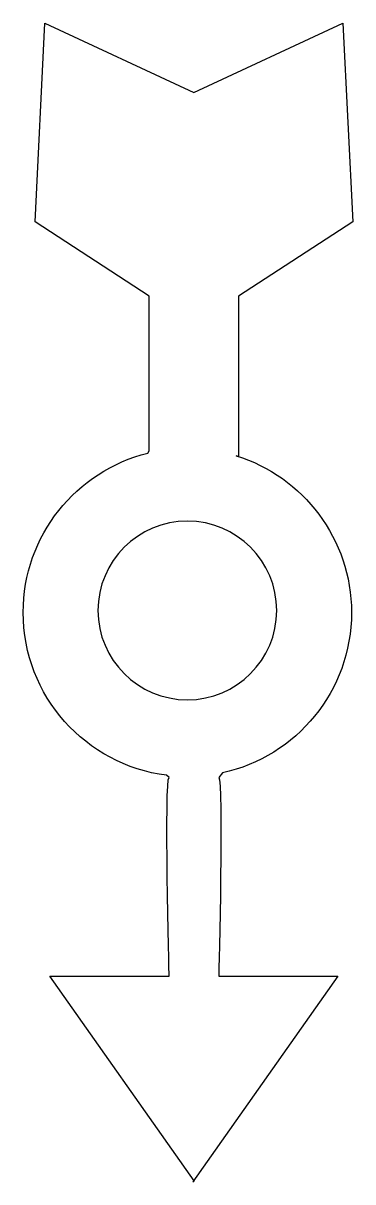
# Model space of a CAD drawing. Header units: centimetres. Extents: x -2.2 to 2.2, y -7.7 to 7.7.
import ezdxf

# ---------------------------------------------------------------- set-up
doc = ezdxf.new("R2010")
doc.units = ezdxf.units.CM
doc.header["$MEASUREMENT"] = 0
doc.layers.add('Camada 1', color=7, linetype='Continuous')

msp = doc.modelspace()

# ---------------------------------------------------------------- linework, layer by layer
at = {"layer": 'Camada 1'}
for points, knots in [([(0.45488, -2.25006), (1.42926, -2.03784), (2.15938, -1.17037), (2.15938, -0.13173), (2.15938, -0.13173), (2.15938, 0.84077), (1.51832, 1.66418), (0.63591, 1.93877), (0.63591, 1.93877), (0.63591, 1.93877), (0.66856, 1.92832), (0.66856, 1.92832), (0.66856, 1.92832), (0.66856, 1.92832), (0.66856, 4.04702), (0.66856, 4.04702), (0.66856, 4.04702), (0.66856, 4.04702), (2.17661, 5.03053), (2.17661, 5.03053), (2.17661, 5.03053), (2.17661, 5.03053), (2.04551, 7.65324), (2.04551, 7.65324), (2.04551, 7.65324), (2.04551, 7.65324), (0.07846, 6.7353), (0.07846, 6.7353), (0.07846, 6.7353), (0.07846, 6.7353), (-1.88856, 7.65324), (-1.88856, 7.65324), (-1.88856, 7.65324), (-1.88856, 7.65324), (-2.01971, 5.03054), (-2.01971, 5.03054), (-2.01971, 5.03054), (-2.01971, 5.03054), (-0.51164, 4.04703), (-0.51164, 4.04703), (-0.51164, 4.04703), (-0.51164, 4.04703), (-0.51164, 2.00236), (-0.51164, 2.00236), (-0.51164, 2.00236), (-0.51164, 2.00236), (-0.52995, 1.97312), (-0.52995, 1.97312), (-0.52995, 1.97312), (-1.47525, 1.73957), (-2.17661, 0.88547), (-2.17661, -0.13172), (-2.17661, -0.13172), (-2.17661, -1.23654), (-1.3505, -2.14763), (-0.28301, -2.28252), (-0.28301, -2.28252), (-0.28301, -2.28252), (-0.24938, -2.31303), (-0.24938, -2.31303), (-0.24938, -2.31303), (-0.31494, -2.31303), (-0.24938, -4.93574), (-0.24938, -4.93574), (-0.24938, -4.93574), (-0.24938, -4.93574), (-1.82299, -4.93574), (-1.82299, -4.93574), (-1.82299, -4.93574), (-1.82299, -4.93574), (0.08103, -7.63835), (0.08103, -7.63835), (0.08103, -7.63835), (0.08103, -7.63835), (0.06515, -7.65322), (0.06515, -7.65322), (0.06515, -7.65322), (0.06515, -7.65322), (1.97994, -4.93574), (1.97994, -4.93574), (1.97994, -4.93574), (1.97994, -4.93574), (0.40631, -4.93574), (0.40631, -4.93574), (0.40631, -4.93574), (0.40631, -4.93574), (0.4719, -2.31303), (0.40631, -2.31303), (0.40631, -2.31303), (0.40631, -2.31303), (0.45488, -2.25006), (0.45488, -2.25006)], [0, 0, 0, 0, 0.04166667, 0.04166667, 0.04166667, 0.04166667, 0.08333333, 0.08333333, 0.08333333, 0.08333333, 0.125, 0.125, 0.125, 0.125, 0.16666667, 0.16666667, 0.16666667, 0.16666667, 0.20833333, 0.20833333, 0.20833333, 0.20833333, 0.25, 0.25, 0.25, 0.25, 0.29166667, 0.29166667, 0.29166667, 0.29166667, 0.33333333, 0.33333333, 0.33333333, 0.33333333, 0.375, 0.375, 0.375, 0.375, 0.41666667, 0.41666667, 0.41666667, 0.41666667, 0.45833333, 0.45833333, 0.45833333, 0.45833333, 0.5, 0.5, 0.5, 0.5, 0.54166667, 0.54166667, 0.54166667, 0.54166667, 0.58333333, 0.58333333, 0.58333333, 0.58333333, 0.625, 0.625, 0.625, 0.625, 0.66666667, 0.66666667, 0.66666667, 0.66666667, 0.70833333, 0.70833333, 0.70833333, 0.70833333, 0.75, 0.75, 0.75, 0.75, 0.79166667, 0.79166667, 0.79166667, 0.79166667, 0.83333333, 0.83333333, 0.83333333, 0.83333333, 0.875, 0.875, 0.875, 0.875, 0.91666667, 0.91666667, 0.91666667, 0.91666667, 1, 1, 1, 1]), ([(-1.18884, -0.10526), (-1.18884, 0.54633), (-0.6602, 1.07497), (-0.00861, 1.07497), (-0.00861, 1.07497), (0.64298, 1.07497), (1.17162, 0.54633), (1.17162, -0.10526), (1.17162, -0.10526), (1.17162, -0.75735), (0.64298, -1.28546), (-0.00861, -1.28546), (-0.00861, -1.28546), (-0.6602, -1.28546), (-1.18884, -0.75736), (-1.18884, -0.10526)], [0, 0, 0, 0, 0.2, 0.2, 0.2, 0.2, 0.4, 0.4, 0.4, 0.4, 0.6, 0.6, 0.6, 0.6, 1, 1, 1, 1])]:
    msp.add_open_spline(points, degree=3, knots=knots, dxfattribs=at)

doc.saveas('drawing.dxf')
